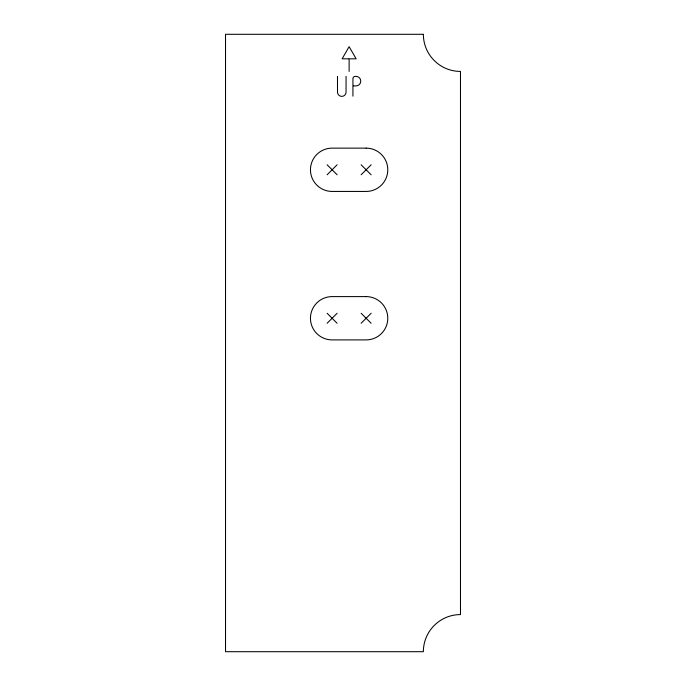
<?xml version="1.0" encoding="UTF-8"?>
<svg xmlns="http://www.w3.org/2000/svg" width="686" height="686" viewBox="0 0 686 686"><rect width="100%" height="100%" fill="white"/><g stroke="black" fill="none" stroke-linecap="round" stroke-linejoin="round"><path stroke-width="1.03" d="M327.119 174.776L337.109 164.786M361.136 174.776L371.135 164.786M327.119 323.252L337.109 313.262M361.136 323.252L371.135 313.262M348.634 58.816L342.117 58.816L349.123 46.674L356.137 58.816L349.123 58.816L349.123 71.421M353.427 85.904L355.983 85.904A4.768 4.768 0 0 0 360.75 81.137A4.768 4.768 0 0 0 355.983 76.369L355.254 76.369A2.324 2.324 0 0 0 352.93 78.684L352.93 96.16M361.136 164.786L371.135 174.776M327.119 164.786L337.109 174.776M361.136 313.262L371.135 323.252M327.119 313.262L337.109 323.252M346.061 76.369L346.061 92.096A4.279 4.279 0 0 1 341.782 96.374A4.279 4.279 0 0 1 337.495 92.096L337.495 76.369M423.365 34.3L225.523 34.3L225.523 651.7L423.365 651.7A37.121 37.121 0 0 1 460.478 614.579L460.478 71.421A37.121 37.121 0 0 1 423.365 34.3M366.135 148.133L332.11 148.133A21.652 21.652 0 0 0 310.458 169.785A21.652 21.652 0 0 0 332.11 191.437L366.135 191.437A21.652 21.652 0 0 0 387.787 169.785A21.652 21.652 0 0 0 366.135 148.133M366.135 296.601L332.11 296.601A21.652 21.652 0 0 0 310.458 318.253A21.652 21.652 0 0 0 332.11 339.904L366.135 339.904A21.652 21.652 0 0 0 387.787 318.253A21.652 21.652 0 0 0 366.135 296.601"/></g></svg>
